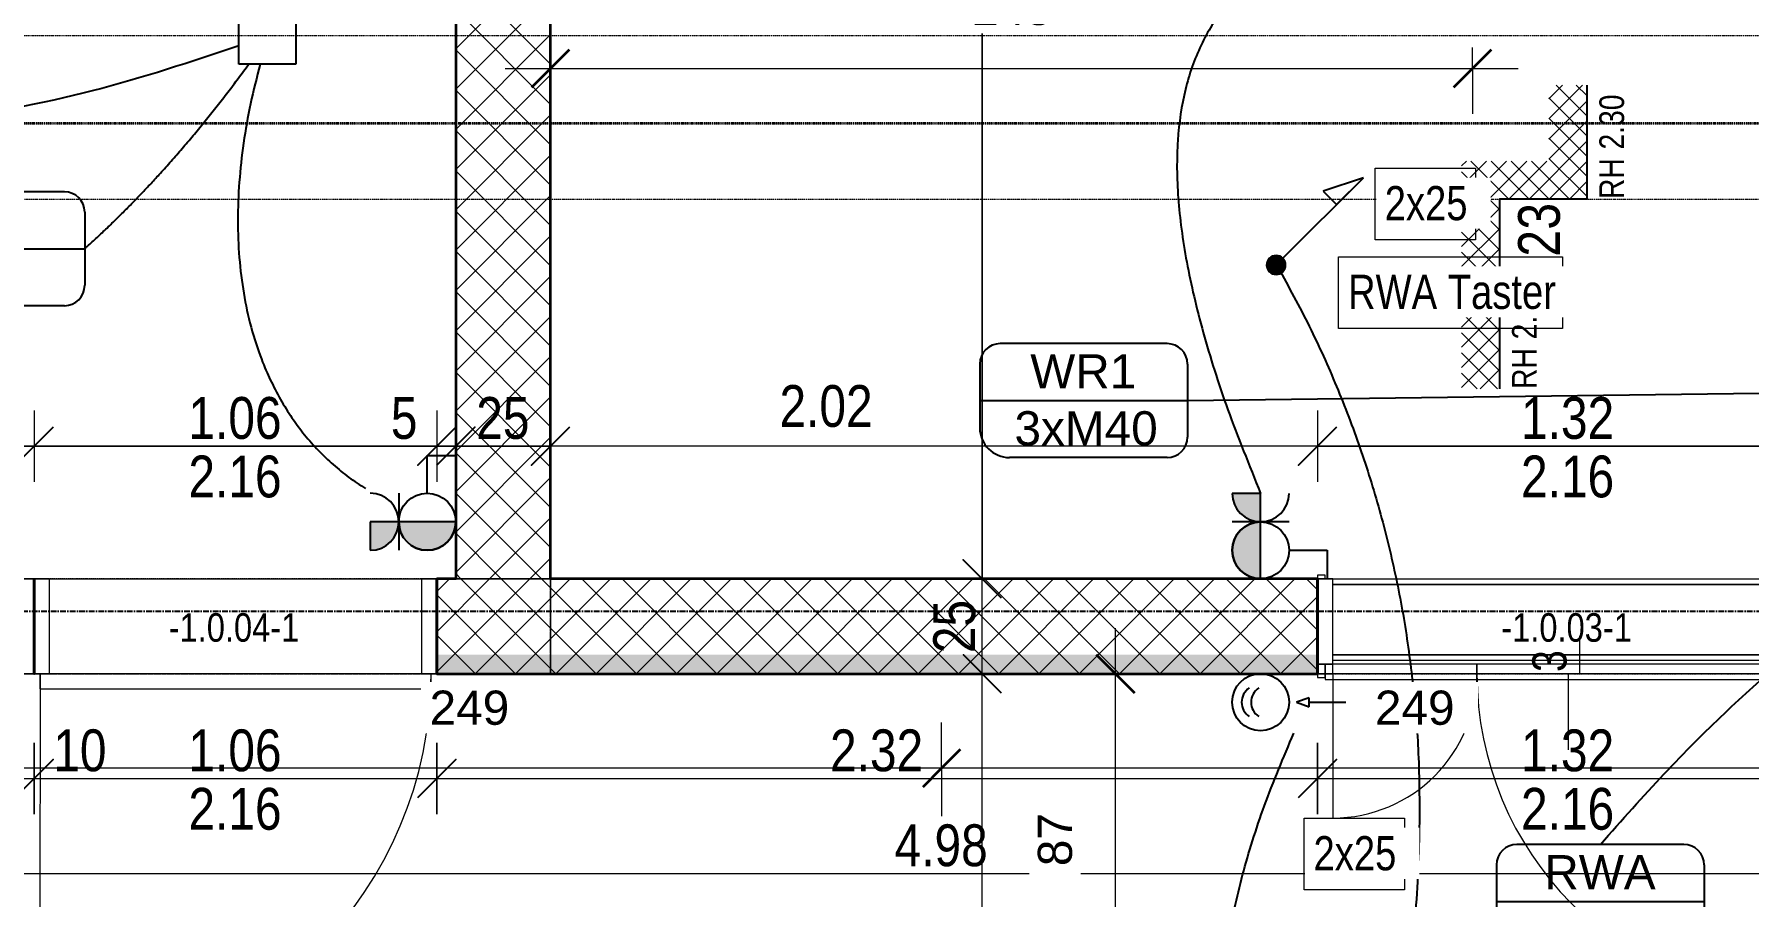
# Model space of a CAD drawing. Header units: millimetres. Extents: x -24363 to 26500, y -21894 to 23000.
# Drawn here: x -6730 to -2214, y 1163 to 3434 of the extents above; entities that cross this region are included whole.
import ezdxf

# ---------------------------------------------------------------- set-up
doc = ezdxf.new("R2010")
doc.units = ezdxf.units.MM
for name, pattern in [('Achse', [25, 15, -5, 0, -5]), ('IMPORT-Strich 2_1mm _3_', [3, 2, -1]), ('IMPORT-Strichpunkt 1_5_0_75_0_75mm _3_', [3, 1.5, -0.75, 0, -0.75]), ('IMPORT-Strichpunkt 3_1_1mm Achsen _3_', [5, 3, -1, 0, -1])]:
    doc.linetypes.add(name, pattern=pattern)
for name, color, linetype, lineweight in [('010 Türen Neu', 7, 'Continuous', 5), ('015 Innenwände Bauteilschraffuren Neu', 7, 'Continuous', 5), ('015 Innenwände Neu', 7, 'Continuous', 5), ('027 Oberhalb Neu', 7, 'Continuous', 5), ('030 Bodenaufbauten Neu', 7, 'Continuous', 5), ('035 Decken Neu', 7, 'Continuous', 5), ('080 Raum Innen Kontur Neu', 7, 'Continuous', 5), ('110 Bemassungen Ausführung Neu', 7, 'Continuous', 5), ('160 Beschriftungen Ausführung Neu', 7, 'Continuous', 5), ('260 Kennzeichnung Sichtbeton Neu', 7, 'Continuous', 5), ('Allgemeine Beschriftungen', 7, 'Continuous', 5), ('Bemaßungen', 7, 'Continuous', 9), ('Bemaßungen-50', 7, 'Continuous', 9), ('Elektroinstallationen', 7, 'Continuous', 5), ('Kabel', 7, 'Continuous', 5), ('Türen', 7, 'Continuous', 5), ('Wände', 7, 'Continuous', 5)]:
    doc.layers.add(name, color=color, linetype=linetype, lineweight=lineweight)
for name, color, linetype, lineweight, true_color in [('5773_100 Untergeschoss_dwg', 7, 'Continuous', 5, 0x767676), ('Anstieg', 7, 'Continuous', 5, 0xff7d00), ('Detailelemente', 1, 'Continuous', 25, 0xff0000)]:
    doc.layers.add(name, color=color, linetype=linetype, lineweight=lineweight, true_color=true_color)
doc.styles.add('Arial Narrow', font='ARIALN.TTF', dxfattribs={"height": 110.000002})
doc.styles.add('Arial Narrow_2', font='ARIALN.TTF', dxfattribs={"height": 110})
doc.styles.add('Arial Narrow_3', font='ARIALN.TTF', dxfattribs={"height": 90})
doc.styles.add('Arial Narrow_4', font='ARIALN.TTF', dxfattribs={"height": 75})
doc.styles.add('Arial Narrow_8', font='ARIALN.TTF', dxfattribs={"height": 65})
doc.styles.add('Arial_5', font='arial.ttf', dxfattribs={"height": 90})
doc.styles.add('Arial_6', font='arial.ttf', dxfattribs={"width": 0.8, "height": 90})
doc.dimstyles.new('Diagonal_-_1_8_mm_Arial', dxfattribs={"dimscale": 304.8, "dimtxt": 91.823346, "dimasz": 0.328084, "dimexe": 0.393701, "dimexo": 0.246063, "dimgap": 0.287073, "dimtad": 1, "dimdec": 0, "dimlfac": 0.1, "dimzin": 0, "dimdsep": 46, "dimtxsty": 'Arial_5', "dimblk1": 'OBLIQUE', "dimblk2": 'OBLIQUE', "dimsah": 1, "dimcen": 0.09, "dimdle": 0.393701, "dimadec": 3, "dimazin": 2, "dimtfac": 1, "dimtdec": 4, "dimtix": 1, "dimtmove": 0, "dimatfit": 3, "dimfxl": 1, "dimtvp": 1, "dimtfill": 1, "dimtolj": 1, "dimtzin": 0, "dimarcsym": 2})
pattern_1 = [(60.551, (0, 0), (-65.3095, 36.87365), []), (150.551, (0, 0), (36.87365, 65.3095), [])]

# ---------------------------------------------------------------- blocks, each defined once
blk = doc.blocks.new('DirectShape - Modell_Elektroplaner_002-17037885-UG')
at = {"layer": 'Wände', "color": 253, "true_color": 0xa3a3a3}
for p, q in [((5920, 250), (3600, 250)), ((3600, 250), (3600, 0)), ((5920, 0), (5920, 250)), ((9180, 250), (6980, 250)), ((6980, 250), (6980, 0)), ((6980, 0), (9180, 0)), ((3600, 0), (5920, 0))]:
    blk.add_line(p, q, dxfattribs=at)
blk = doc.blocks.new('DirectShape - Wand-035-17009629-UG')
blk.add_blockref('DirectShape - Modell_Elektroplaner_002-17037885-UG', (0, 0))
blk = doc.blocks.new('DirectShape - Modell_Elektroplaner_002-17024804-UG')
at = {"layer": 'Wände', "color": 253, "true_color": 0xa3a3a3}
for p, q in [((0, 250), (0, 0)), ((5150, 250), (0, 250)), ((5150, 0), (5150, 250)), ((0, 0), (5150, 0))]:
    blk.add_line(p, q, dxfattribs=at)
blk = doc.blocks.new('DirectShape - Wand-035-17009992-UG')
blk.add_blockref('DirectShape - Modell_Elektroplaner_002-17024804-UG', (0, 0))
blk = doc.blocks.new('DirectShape - Modell_Elektroplaner_002-17024630-UG')
at = {"layer": 'Türen', "color": 253, "true_color": 0xa3a3a3}
for p, q in [((1045, 290), (15, 290)), ((15, 290), (15, 250)), ((1045, 250), (1045, 290)), ((0, 250), (0, 0)), ((40, 250), (0, 250)), ((15, 250), (1045, 250)), ((40, 0), (40, 250)), ((1020, 250), (1020, 0)), ((1060, 250), (1020, 250)), ((1060, 0), (1060, 250)), ((1020, 0), (1060, 0)), ((0, 0), (40, 0))]:
    blk.add_line(p, q, dxfattribs=at)
blk = doc.blocks.new('DirectShape - Tür-014-17032058-UG')
blk.add_blockref('DirectShape - Modell_Elektroplaner_002-17024630-UG', (0, 0))
blk = doc.blocks.new('DirectShape - Modell_Elektroplaner_002-17024824-UG')
at = {"layer": 'Türen', "color": 253, "true_color": 0xa3a3a3}
for p, q in [((20, 260), (0, 260)), ((0, 260), (0, 250)), ((0, 250), (20, 250)), ((20, 250), (0, 250)), ((0, 250), (0, 225)), ((900, 265), (20, 265)), ((20, 265), (20, 225)), ((20, 250), (20, 260)), ((20, 225), (20, 250)), ((1300, 265), (900, 265)), ((900, 265), (900, 225)), ((900, 225), (900, 265)), ((1300, 225), (1300, 265)), ((1320, 260), (1300, 260)), ((1300, 260), (1300, 250)), ((1300, 250), (1320, 250)), ((1320, 250), (1300, 250)), ((1300, 250), (1300, 225)), ((1320, 250), (1320, 260)), ((1320, 225), (1320, 250)), ((40, 225), (0, 225)), ((0, 225), (0, 0)), ((0, 225), (20, 225)), ((20, 225), (900, 225)), ((40, 0), (40, 225)), ((900, 225), (1300, 225)), ((1320, 225), (1280, 225)), ((1280, 225), (1280, 0)), ((1300, 225), (1320, 225)), ((1320, 0), (1320, 225)), ((1320, 0), (1300, 0)), ((1300, 0), (1300, -10)), ((0, 0), (40, 0)), ((20, 0), (0, 0)), ((0, 0), (0, -10)), ((0, -10), (20, -10)), ((20, -10), (20, 0)), ((1280, 0), (1320, 0)), ((1300, -10), (1320, -10)), ((1320, -10), (1320, 0))]:
    blk.add_line(p, q, dxfattribs=at)
at = {"layer": 'Türen', "color": 251, "true_color": 0x666666}
for p, q in [((40, 214.98), (1280, 214.98)), ((1280, 200), (40, 200)), ((40, 200), (1280, 200)), ((1280, 15), (40, 15)), ((40, 15), (1280, 15)), ((1280, 0.02), (40, 0.02))]:
    blk.add_line(p, q, dxfattribs=at)
blk = doc.blocks.new('DirectShape - Tür-014-17037933-UG')
blk.add_blockref('DirectShape - Modell_Elektroplaner_002-17024824-UG', (0, 0))
blk = doc.blocks.new('Modell_Elektroplaner_002_ifc-1-UG')
at = {"layer": 'Türen', "color": 251, "lineweight": 5, "true_color": 0x666666, "rotation": 179.999751747052}
for name, p in [('DirectShape - Tür-014-17032058-UG', (-5670, 2000)), ('DirectShape - Tür-014-17037933-UG', (-2030, 2000))]:
    blk.add_blockref(name, p, dxfattribs=at)
at = {"layer": 'Wände', "color": 251, "lineweight": 5, "true_color": 0x666666}
for name, p, rotation in [('DirectShape - Wand-035-17009992-UG', (-5370, 2000), 89.9997517460218), ('DirectShape - Wand-035-17009629-UG', (250, 2000), 179.999751747052)]:
    blk.add_blockref(name, p, dxfattribs=dict(at, rotation=rotation))
blk = doc.blocks.new('tin_PIR_Gr1 - PIR-18170654-UG')
at = {"layer": 'Detailelemente', "color": 150, "true_color": 0x007fff}
for p, q in [((-165.7, -63), (-198.6, -75)), ((-198.6, -75), (-165.7, -87)), ((-165.7, -87), (-165.7, -63)), ((-165.7, -75), (-68.6, -75))]:
    blk.add_line(p, q, dxfattribs=at)
blk.add_circle((-293.6, -75), 75, dxfattribs=at)
for centre in [(-298.6, -75), (-273.6, -75)]:
    blk.add_arc(centre, 45, 123.5573, 236.4427, dxfattribs=at)
blk = doc.blocks.new('tin_Schema0_T13_AP - Schalter Schema 0 T13 AP-17867032-UG')
at = {"layer": 'Detailelemente', "true_color": 0x007fff}
for points in [[(-293.6, -150), (-274.1, -147.4), (-256.1, -140), (-240.5, -128), (-228.6, -112.5), (-221.1, -94.4), (-218.6, -75), (-221.1, -55.6), (-228.6, -37.5), (-240.5, -22), (-256.1, -10), (-274.1, -2.6), (-293.6, 0)], [(-218.6, -225), (-221.1, -205.6), (-228.6, -187.5), (-240.5, -172), (-256.1, -160), (-274.1, -152.6), (-293.6, -150), (-293.6, -225)]]:
    blk.add_hatch(color=150, dxfattribs=at).paths.add_polyline_path(points)
at = {"layer": 'Detailelemente', "color": 150, "true_color": 0x007fff}
for p, q in [((-468.6, -75), (-468.6, 0)), ((-293.6, 0), (-293.6, -150)), ((-368.6, -75), (-468.6, -75)), ((-368.6, -150), (-218.6, -150)), ((-293.6, -150), (-293.6, -225)), ((-293.6, -225), (-218.6, -225))]:
    blk.add_line(p, q, dxfattribs=at)
blk.add_circle((-293.6, -75), 75, dxfattribs=at)
for centre, start, end in [((-293.6, -75), 270, 90), ((-293.6, -225), 0, 180), ((-293.6, -225), 0, 90)]:
    blk.add_arc(centre, 75, start, end, dxfattribs=at)
blk = doc.blocks.new('tin_Schema0_T13_AP - Schalter Schema 0 T13 AP-17867031-UG')
at = {"layer": 'Detailelemente', "true_color": 0x007fff}
for points in [[(6.4, 0), (6.4, -150), (25.9, -147.4), (43.9, -140), (59.5, -128), (71.4, -112.5), (78.9, -94.4), (81.4, -75), (78.9, -55.6), (71.4, -37.5), (59.5, -22), (43.9, -10), (25.9, -2.6)], [(6.4, -150), (6.4, -225), (81.4, -225), (78.9, -205.6), (71.4, -187.5), (59.5, -172), (43.9, -160), (25.9, -152.6)]]:
    blk.add_hatch(color=150, dxfattribs=at).paths.add_polyline_path(points)
at = {"layer": 'Detailelemente', "color": 150, "true_color": 0x007fff}
for p, q in [((-168.6, -75), (-168.6, 0)), ((6.4, 0), (6.4, -150)), ((-68.6, -75), (-168.6, -75)), ((-68.6, -150), (81.4, -150)), ((6.4, -150), (6.4, -225)), ((6.4, -225), (81.4, -225))]:
    blk.add_line(p, q, dxfattribs=at)
blk.add_circle((6.4, -75), 75, dxfattribs=at)
for centre, start, end in [((6.4, -75), 270, 90), ((6.4, -225), 0, 180), ((6.4, -225), 0, 90)]:
    blk.add_arc(centre, 75, start, end, dxfattribs=at)
blk = doc.blocks.new('tin_Abzweigdose_Flaeche_Decke - 115x115x115-18254457-UG')
at = {"layer": 'Detailelemente', "color": 150, "true_color": 0x007fff}
for p, q in [((-75, 75), (75, 75)), ((-75, -75), (-75, 75)), ((75, 75), (75, -75)), ((75, -75), (-75, -75))]:
    blk.add_line(p, q, dxfattribs=at)
blk = doc.blocks.new('tin_Fundamenterder_Horizontal_P1_P2 - Banderder verzinkt 50mm2-18181620-UG')
at = {"layer": 'Elektroinstallationen', "color": 1, "linetype": 'Achse', "lineweight": 25, "true_color": 0xff0000}
blk.add_line((0, 0), (9100, 0), dxfattribs=at)
blk = doc.blocks.new('tin_Beschriftung_Verweis_2 Zeilen - Verteilung_ Leerrohr-V15-UG')
at = {"layer": 'Elektroinstallationen', "color": 150, "lineweight": 25, "true_color": 0x007fff}
for p, q in [((220, 150), (-220, 150)), ((-273.6, 96.4), (-273.6, -71.4)), ((273.6, 96.4), (273.6, -96.4)), ((-273.6, 0), (273.6, 0)), ((220, -150), (-195, -150))]:
    blk.add_line(p, q, dxfattribs=at)
for centre, radius, start, end in [((-220, 96.4), 53.6, 90, 180), ((220, 96.4), 53.6, 360, 90), ((-195, -71.4), 78.6, 180, 270), ((220, -96.4), 53.6, 270, 0)]:
    blk.add_arc(centre, radius, start, end, dxfattribs=at)
blk = doc.blocks.new('tin_Steigleitung nach oben - tin_Steigleitung nach oben-V14-UG')
at = {"layer": 'Elektroinstallationen', "color": 30, "lineweight": 25, "true_color": 0xff7d00}
for p, q in [((17.7, 17.7), (229.8, 229.8)), ((229.8, 229.8), (123.7, 194.5)), ((229.8, 229.8), (123.7, 194.5)), ((159.1, 159.1), (229.8, 229.8)), ((123.7, 194.5), (159.1, 159.1)), ((123.7, 194.5), (159.1, 159.1))]:
    blk.add_line(p, q, dxfattribs=at)
blk = doc.blocks.new('tin_Beschriftung_Verweis_2 Zeilen - Verteilung_ Leerrohr-18192569-UG')
at = {"layer": 'Elektroinstallationen', "color": 1, "lineweight": 25, "true_color": 0xff0000}
for p, q in [((220, 150), (-220, 150)), ((-273.6, 96.4), (-273.6, -71.4)), ((273.6, 96.4), (273.6, -96.4)), ((-273.6, 0), (273.6, 0)), ((220, -150), (-195, -150))]:
    blk.add_line(p, q, dxfattribs=at)
for centre, radius, start, end in [((-220, 96.4), 53.6, 90, 180), ((220, 96.4), 53.6, 360, 90), ((-195, -71.4), 78.6, 180, 270), ((220, -96.4), 53.6, 270, 0)]:
    blk.add_arc(centre, radius, start, end, dxfattribs=at)
blk = doc.blocks.new('tin_Beschriftung_Verweis_2 Zeilen - Verteilung_ Leerrohr-18171306-UG')
at = {"layer": 'Elektroinstallationen', "color": 30, "lineweight": 25, "true_color": 0xff7d00}
for p, q in [((220, 150), (-220, 150)), ((-273.6, 96.4), (-273.6, -71.4)), ((273.6, 96.4), (273.6, -96.4)), ((-273.6, 0), (273.6, 0)), ((220, -150), (-195, -150))]:
    blk.add_line(p, q, dxfattribs=at)
for centre, radius, start, end in [((-220, 96.4), 53.6, 90, 180), ((220, 96.4), 53.6, 360, 90), ((-195, -71.4), 78.6, 180, 270), ((220, -96.4), 53.6, 270, 0)]:
    blk.add_arc(centre, radius, start, end, dxfattribs=at)
blk = doc.blocks.new('5773_100 Untergeschoss_dwg-17512464-UG')
at = {"layer": '015 Innenwände Bauteilschraffuren Neu', "true_color": 0x808080}
h = blk.add_hatch(dxfattribs=at)
h.set_pattern_fill('FP_1', color=8, style=0, pattern_type=2)
h.set_pattern_definition(pattern_1)
h.paths.add_polyline_path([(-5709.6, 487.1), (-7090.3, 5448.6), (-7331.2, 5381.6), (-5950.4, 420.1)])
h = blk.add_hatch(dxfattribs=at)
h.set_pattern_fill('FP_1', color=8, style=0, pattern_type=2)
h.set_pattern_definition(pattern_1)
h.paths.add_polyline_path([(-5931.6, 165.8), (-3696.5, 787.8), (-3763.6, 1028.7), (-5998.6, 406.7), (-5949.7, 230.9)])
at = {"layer": '160 Beschriftungen Ausführung Neu', "true_color": 0x999999}
h = blk.add_hatch(dxfattribs=at)
h.set_pattern_fill('FP_19', color=253, style=0, pattern_type=2)
h.set_pattern_definition([(150.551, (-3545.892, 2127.234), (18.4368, 32.6548), []), (60.551, (-3545.892, 2127.234), (-32.6548, 18.4368), [])])
h.paths.add_polyline_path([(-3435.9, 1638.8), (-3570, 2120.5), (-3348.4, 2182.2), (-3428.8, 2471.2), (-3525.2, 2444.4), (-3471.5, 2251.7), (-3693.1, 2190.1), (-3532.3, 1612), (-3463.9, 1631.1)])
at = {"layer": '260 Kennzeichnung Sichtbeton Neu', "true_color": 0x002609}
blk.add_hatch(color=98, dxfattribs=at).paths.add_polyline_path([(-5931.6, 165.8), (-3696.5, 787.8), (-3709.9, 836), (-5945, 214)])
at = {"layer": '010 Türen Neu', "linetype": 'IMPORT-Strichpunkt 1_5_0_75_0_75mm _3_'}
blk.add_line((-3696.5, 787.8), (-2424.9, 1141.7), dxfattribs=at)
at = {"layer": '010 Türen Neu'}
for p, q in [((-3658, 798.5), (-3556.1, 432.4)), ((-6938.3, -114.3), (-6662.2, -1106.6))]:
    blk.add_line(p, q, dxfattribs=at)
at = {"layer": '010 Türen Neu', "linetype": 'IMPORT-Strichpunkt 3_1_1mm Achsen _3_'}
for p, q in [((-5998.6, 406.7), (-7019.8, 122.5)), ((-5931.6, 165.8), (-6952.8, -118.3))]:
    blk.add_line(p, q, dxfattribs=at)
at = {"layer": '010 Türen Neu', "flags": 128}
for points in [[(-3763.6, 1028.7), (-3696.5, 787.8), (-3658, 798.5), (-3725, 1039.4), (-3763.6, 1028.7), (-2491.9, 1382.5)], [(-3058.6, 1069.1), (-3031.8, 972.8), (-3060.7, 964.8), (-3007.1, 772.1)]]:
    blk.add_lwpolyline(points, dxfattribs=at)
at = {"layer": '010 Türen Neu', "lineweight": 35, "flags": 128}
for points in [[(-3763.6, 1028.7), (-3696.5, 787.8)], [(-5998.6, 406.7), (-5931.6, 165.8)], [(-7019.8, 122.5), (-6952.8, -118.3)]]:
    blk.add_lwpolyline(points, close=True, dxfattribs=at)
at = {"layer": '010 Türen Neu', "flags": 128}
for points in [[(-5998.6, 406.7), (-6037.2, 396), (-5970.1, 155.1), (-5931.6, 165.8)], [(-6952.8, -118.3), (-6914.3, -107.6), (-6981.3, 133.2), (-7019.8, 122.5)]]:
    blk.add_lwpolyline(points, close=True, dxfattribs=at)
at = {"layer": '010 Türen Neu'}
for centre, radius, start, end in [((-3658, 798.5), 380, 285.551, 15.551), ((-2463.4, 1131), 860, 195.551, 284.716), ((-6938.3, -114.3), 1030, 285.551, 15.551)]:
    blk.add_arc(centre, radius, start, end, dxfattribs=at)
at = {"layer": '015 Innenwände Neu', "lineweight": 35, "flags": 128}
blk.add_lwpolyline([(-7331.2, 5381.6), (-5950.5, 420.1), (-5998.6, 406.7), (-5931.6, 165.8), (-3696.5, 787.8), (-3763.6, 1028.7), (-5709.6, 487.1), (-7090.3, 5448.6)], dxfattribs=at)
at = {"layer": '027 Oberhalb Neu', "linetype": 'IMPORT-Strichpunkt 3_1_1mm Achsen _3_', "flags": 128}
blk.add_lwpolyline([(9518.8, 6209.3), (-11314.6, 411.7), (-11271.7, 257.5), (-14653.2, -683.5), (-11940.1, -10433), (-10533.5, -10041.6)], dxfattribs=at)
at = {"layer": '027 Oberhalb Neu', "linetype": 'IMPORT-Strichpunkt 3_1_1mm Achsen _3_', "lineweight": 35, "flags": 128}
blk.add_lwpolyline([(-11925.8, -9439.8), (-14311, -868.5), (-10968.1, 61.8), (-11021.7, 254.4), (9580.5, 5987.7)], dxfattribs=at)
at = {"layer": '030 Bodenaufbauten Neu', "flags": 128}
for points in [[(1271.9, 7775.7), (1692.9, 6263.1), (271.8, 5867.7), (909.9, 3574.8), (-761.6, 3109.7), (-439.9, 1953.6), (-2530.4, 1371.8), (-2463.4, 1131), (-3658, 798.5), (-3725, 1039.4), (-5709.6, 487.1), (-7090.3, 5448.6)], [(-13024.8, 3797.1), (-7331.2, 5381.6), (-6218.6, 1383.5), (-5950.5, 420.1), (-6037.2, 396), (-5970.1, 155.1), (-6914.3, -107.6), (-6981.3, 133.2), (-9139.3, -467.3), (-9407.4, 496.1), (-11912.2, -201)]]:
    blk.add_lwpolyline(points, close=True, dxfattribs=at)
blk.add_lwpolyline([(-2044.7, 447), (-2251.4, 1190), (-7049.1, -145.2), (-6580, -1831.1), (-3227.4, -898.1)], dxfattribs=at)
at = {"layer": '035 Decken Neu', "linetype": 'IMPORT-Strichpunkt 3_1_1mm Achsen _3_'}
blk.add_line((-3997.5, 2001.6), (-3969.4, 2009.4), dxfattribs=at)
at = {"layer": '035 Decken Neu', "linetype": 'IMPORT-Strichpunkt 3_1_1mm Achsen _3_', "flags": 128}
for points in [[(6807.1, 9575.5), (-13380.8, 3957.5), (-12201.2, -281.4), (-3997.6, 2001.5)], [(-3969.4, 2009.4), (-563.4, 2957.2), (2384.5, 3777.6), (2410, 3686)]]:
    blk.add_lwpolyline(points, dxfattribs=at)
at = {"layer": '035 Decken Neu', "linetype": 'IMPORT-Strich 2_1mm _3_', "flags": 128}
blk.add_lwpolyline([(-687.7, -3496.9), (-790.8, -3126.5), (-2476.7, -3595.6), (-3227.4, -898.1), (-6580, -1831.1), (-7049.1, -145.2), (-5642.6, 246.3), (-7264.6, 6074.8), (1097.7, 8401.9), (-7264.6, 6074.8), (-5642.6, 246.3), (-7049.1, -145.2), (-6580, -1831.1), (-3227.4, -898.1), (-2476.7, -3595.6), (-790.8, -3126.5)], close=True, dxfattribs=at)
blk.add_lwpolyline([(-14803.6, -590.4), (-12693.8, -3.3), (-13873.4, 4235.7), (-7264.6, 6074.8), (-5642.6, 246.3), (-7049.1, -145.2), (-6580, -1831.1), (-3227.4, -898.1), (-2476.7, -3595.6), (-790.8, -3126.5), (-687.7, -3496.9)], dxfattribs=at)
at = {"layer": '080 Raum Innen Kontur Neu', "color": 9, "true_color": 0xc0c0c0, "flags": 128}
for points in [[(-7090.3, 5448.6), (-5709.6, 487.1), (-439.9, 1953.6), (-707.9, 2917), (-761.6, 3109.7), (909.9, 3574.8), (271.8, 5867.7), (1692.9, 6263.1), (1271.9, 7775.7)], [(-13024.8, 3797.1), (-11912.2, -201), (-9407.4, 496.1), (-9139.3, -467.3), (-5950.5, 420.1), (-7331.2, 5381.6)]]:
    blk.add_lwpolyline(points, close=True, dxfattribs=at)
blk.add_lwpolyline([(-2044.7, 447), (-2251.4, 1190), (-7049.1, -145.2), (-6580, -1831.1), (-3227.4, -898.1)], dxfattribs=at)
at = {"layer": '110 Bemassungen Ausführung Neu', "color": 254, "true_color": 0xcccccc}
for p, q in [((-3882.4, 1455.6), (-3832.1, 1274.9)), ((-5828.4, 914), (-5778.1, 733.4)), ((-6117.4, 833.6), (-6067.2, 653)), ((-6069.3, 847), (-6019, 666.4)), ((-7138.6, 549.4), (-7088.4, 368.8)), ((-4456.8, 576.2), (-4637.5, 526))]:
    blk.add_line(p, q, dxfattribs=at)
at = {"layer": '110 Bemassungen Ausführung Neu', "color": 254, "true_color": 0xcccccc, "flags": 128}
for points in [[(-4366.1, -99.4), (-4547.2, 551.1), (-4614.2, 791.9), (-5994.9, 5753.4), (-6061.9, 5994.3), (-5994.9, 5753.4)], [(-4366.1, -99.4), (-4547.2, 551.1), (-4614.2, 791.9), (-5994.9, 5753.4), (-4614.2, 791.9)], [(2872.1, 3237.9), (2799.8, 3217.8), (2559, 3150.8), (2799.8, 3217.8), (2559, 3150.8), (-389, 2330.4), (-533.5, 2290.2), (-2585.5, 1719.1), (-3857.2, 1365.3), (-2585.5, 1719.1)], [(-8075.9, -717.2), (-7216, -477.9), (-6975.2, -410.9), (-6878.9, -384.1), (-5857.7, -99.9), (-3622.6, 522.1), (-2350.9, 876), (-2177.5, 924.3), (-1936.7, 991.3), (-395.2, 1420.2), (-154.4, 1487.3), (-395.2, 1420.2)], [(-3857.2, 1365.3), (-5803.3, 823.7), (-6044.1, 756.7), (-5803.3, 823.7)], [(-14594.2, -1622.7), (-14522, -1602.6), (-14136.6, -1495.3), (-13847.6, -1414.9), (-12701.2, -1095.9), (-12123.1, -935), (-9522, -211.2), (-9233, -130.7), (-7113.5, 459.1), (-9233, -130.7), (-7113.5, 459.1), (-6092.3, 743.3), (-6044.1, 756.7), (-6092.3, 743.3), (-7113.5, 459.1), (-9233, -130.7), (-9522, -211.2), (-12123.1, -935), (-12701.2, -1095.9), (-13847.6, -1414.9), (-14136.6, -1495.3)], [(-6980.4, -671.8), (-6908.2, -651.7), (-2110.5, 683.4), (-2038.2, 703.5)]]:
    blk.add_lwpolyline(points, dxfattribs=at)
at = {"layer": '110 Bemassungen Ausführung Neu', "color": 254, "lineweight": 25, "true_color": 0xcccccc, "flags": 128}
for points in [[(-3822.5, 1426.8), (-3892, 1303.7)], [(-5768.5, 885.3), (-5838, 762.1)], [(-6078.9, 695.1), (-6009.4, 818.2)], [(-4552.6, 757.2), (-4675.8, 826.7)], [(-6057.5, 804.8), (-6127.1, 681.7)], [(-4485.6, 516.3), (-4608.7, 585.9)], [(-3657.4, 460.5), (-3587.8, 583.7)], [(-7078.7, 520.7), (-7148.3, 397.5)], [(-5892.4, -161.4), (-5822.9, -38.3)], [(-6913.6, -445.6), (-6844.1, -322.5)]]:
    blk.add_lwpolyline(points, close=True, dxfattribs=at)
at = {"layer": '110 Bemassungen Ausführung Neu', "color": 254, "true_color": 0xcccccc, "flags": 128}
for points in [[(-4704.5, 766.8), (-4523.9, 817.1)], [(-3647.7, 612.4), (-3597.5, 431.8)], [(-5882.8, -9.6), (-5832.5, -190.2)], [(-6904, -293.7), (-6853.7, -474.4)]]:
    blk.add_lwpolyline(points, close=True, dxfattribs=at)
at = {"layer": '160 Beschriftungen Ausführung Neu', "color": 253, "lineweight": 25, "true_color": 0x999999, "flags": 128}
blk.add_lwpolyline([(-3428.8, 2471.2), (-3348.4, 2182.2), (-3570, 2120.5), (-3435.9, 1638.8)], dxfattribs=at)
at = {"layer": '010 Türen Neu', "color": 254, "true_color": 0xcccccc, "insert": (-3152.7, 944), "char_height": 90, "width": 68.527, "attachment_point": 1, "rotation": 105.551, "line_spacing_factor": 0.974696, "style": 'Arial Narrow_3'}
blk.add_mtext('3', dxfattribs=at)
at = {"layer": '110 Bemassungen Ausführung Neu', "color": 254, "true_color": 0xcccccc, "char_height": 110, "attachment_point": 1, "line_spacing_factor": 0.974696, "style": 'Arial Narrow'}
for s, insert, width, rotation in [('1.32', (-3375.4, 1633.4), 293.138, 15.551), ('2.16', (-3334.1, 1485), 293.138, 15.551), ('2.02', (-5265.5, 1140.1), 293.138, 15.551), ('25', (-6026.6, 895.6), 167.507, 15.551), ('5', (-6243.3, 835.3), 83.754, 15.551), ('1.32', (-3140.8, 790.2), 293.138, 15.551), ('1.06', (-6756.9, 692.4), 293.138, 15.551), ('25', (-4686.1, 568.7), 167.507, 105.551), ('2.16', (-3099.5, 641.9), 293.138, 15.551), ('2.16', (-6715.6, 544), 293.138, 15.551), ('2.32', (-4894.2, 302.3), 293.138, 15.551), ('4.98', (-4663.3, 107), 293.138, 15.551), ('1.06', (-6522.3, -150.8), 293.138, 15.551), ('10', (-6865.3, -246.2), 167.507, 15.551), ('2.16', (-6481, -299.1), 293.138, 15.551)]:
    blk.add_mtext(s, dxfattribs=dict(at, insert=insert, width=width, rotation=rotation))
at = {"layer": '160 Beschriftungen Ausführung Neu', "color": 254, "true_color": 0xcccccc, "attachment_point": 1, "line_spacing_factor": 0.974696}
for s, insert, char_height, width, rotation, style in [('2.30', (-3351.4, 2316.7), 65, 173.221, 105.551, 'Arial Narrow_8'), ('RH', (-3316.5, 2191.1), 65, 129.317, 105.551, 'Arial Narrow_8'), ('3', (-3501.1, 2056.2), 110, 83.754, 105.551, 'Arial Narrow_2'), ('2', (-3482, 1987.6), 110, 83.754, 105.551, 'Arial Narrow_2'), ('2.53', (-3439, 1773.3), 65, 173.221, 105.551, 'Arial Narrow_8'), ('RH', (-3404, 1647.7), 65, 129.317, 105.551, 'Arial Narrow_8'), ('-1.0.03-1', (-3272.9, 1071.1), 75, 410.801, 15.551, 'Arial Narrow_4'), ('-1.0.04-1', (-6654.4, 130.1), 75, 410.801, 15.551, 'Arial Narrow_4')]:
    blk.add_mtext(s, dxfattribs=dict(at, insert=insert, char_height=char_height, width=width, rotation=rotation, style=style))
blk = doc.blocks.new('DIMBLOCK18-UG')
at = {"layer": 'Bemaßungen-50'}
for p, q in [((-4340, 1501.3), (-4340, 1621.3)), ((-1730, 1501.3), (-4460, 1501.3)), ((-4340, 1501.3), (-4340, 1375)), ((-1850, 1501.3), (-1850, 1505.6)), ((-1850, 1501.3), (-1850, 1381.3))]:
    blk.add_line(p, q, dxfattribs=at)
at = {"layer": 'Bemaßungen-50', "lineweight": 35}
for p, q in [((-4340, 1501.3), (-4290, 1551.3)), ((-1850, 1501.3), (-1800, 1551.3)), ((-4340, 1501.3), (-4390, 1451.3)), ((-1850, 1501.3), (-1900, 1451.3))]:
    blk.add_line(p, q, dxfattribs=at)
at = {"layer": 'Bemaßungen-50', "color": 0, "insert": (-3198.8, 1705.6), "char_height": 90, "width": 249.194, "attachment_point": 1, "rotation": 359.9998, "line_spacing_factor": 0.941778, "style": 'Arial_5', "bg_fill": 3, "box_fill_scale": 1.25, "bg_fill_color": 256, "bg_fill_true_color": 13158600, "bg_fill_transparency": 0}
blk.add_mtext('249', dxfattribs=at)
blk = doc.blocks.new('_Oblique')
at = {"color": 0, "linetype": 'ByBlock', "lineweight": -2}
blk.add_line((-0.5, -0.5), (0.5, 0.5), dxfattribs=at)
blk = doc.blocks.new('DIMBLOCK24-UG')
at = {"layer": 'Bemaßungen-50'}
for p, q in [((-4340, 1501.3), (-4340, 1621.3)), ((-4220, 1501.3), (-6950, 1501.3)), ((-6830, 1501.3), (-6830, 1505.6)), ((-6830, 1501.3), (-6830, 1381.3)), ((-4340, 1501.3), (-4340, 1375))]:
    blk.add_line(p, q, dxfattribs=at)
at = {"layer": 'Bemaßungen-50', "lineweight": 35}
for p, q in [((-6830, 1501.3), (-6780, 1551.3)), ((-4340, 1501.3), (-4290, 1551.3)), ((-6830, 1501.3), (-6880, 1451.3)), ((-4340, 1501.3), (-4390, 1451.3))]:
    blk.add_line(p, q, dxfattribs=at)
at = {"layer": 'Bemaßungen-50', "color": 0, "insert": (-5688.8, 1705.6), "char_height": 90, "width": 249.194, "attachment_point": 1, "line_spacing_factor": 0.941778, "style": 'Arial_5', "bg_fill": 3, "box_fill_scale": 1.25, "bg_fill_color": 256, "bg_fill_true_color": 13158600, "bg_fill_transparency": 0}
blk.add_mtext('249', dxfattribs=at)
blk = doc.blocks.new('DIMBLOCK25-UG')
at = {"layer": 'Bemaßungen-50'}
for p, q in [((-3882.3, 755), (-3882.3, 1870)), ((-3882.3, 1750), (-4002.3, 1750)), ((-3882.3, 1750), (-3878, 1750)), ((-3882.3, 875), (-4037.5, 875)), ((-3882.3, 875), (-3762.3, 875))]:
    blk.add_line(p, q, dxfattribs=at)
at = {"layer": 'Bemaßungen-50', "lineweight": 35}
for p, q in [((-3882.3, 1750), (-3932.3, 1800)), ((-3882.3, 1750), (-3832.3, 1700)), ((-3882.3, 875), (-3932.3, 925)), ((-3882.3, 875), (-3832.3, 825))]:
    blk.add_line(p, q, dxfattribs=at)
at = {"layer": 'Bemaßungen-50', "color": 0, "insert": (-4086.7, 1243.3), "char_height": 90, "width": 166.13, "attachment_point": 1, "rotation": 90, "line_spacing_factor": 0.941778, "style": 'Arial_5', "bg_fill": 3, "box_fill_scale": 1.25, "bg_fill_color": 256, "bg_fill_true_color": 13158600, "bg_fill_transparency": 0}
blk.add_mtext('87', dxfattribs=at)
blk = doc.blocks.new('DIMBLOCK32-UG')
at = {"layer": 'Bemaßungen-50'}
for p, q in [((-5370, 3344.1), (-5370, 3464.1)), ((-2941.6, 3344), (-2941.6, 3398.6)), ((-5490, 3344.1), (-2821.6, 3344)), ((-5370, 3344.1), (-5370, 3339.8)), ((-2941.6, 3344), (-2941.6, 3224))]:
    blk.add_line(p, q, dxfattribs=at)
at = {"layer": 'Bemaßungen-50', "lineweight": 35}
for p, q in [((-5370, 3344.1), (-5320, 3394.1)), ((-2941.6, 3344), (-2891.6, 3394)), ((-5370, 3344.1), (-5420, 3294.1)), ((-2941.6, 3344), (-2991.6, 3294))]:
    blk.add_line(p, q, dxfattribs=at)
at = {"layer": 'Bemaßungen-50', "color": 0, "insert": (-4259.6, 3548.4), "char_height": 90, "width": 249.194, "attachment_point": 1, "rotation": 359.9998, "line_spacing_factor": 0.941778, "style": 'Arial_5', "bg_fill": 3, "box_fill_scale": 1.25, "bg_fill_color": 256, "bg_fill_true_color": 13158600, "bg_fill_transparency": 0}
blk.add_mtext('243', dxfattribs=at)

msp = doc.modelspace()

# ---------------------------------------------------------------- hatches: boundary and pattern name
at = {"layer": 'Anstieg'}
msp.add_hatch(color=256, dxfattribs=at).paths.add_polyline_path([(-3459.1, 2801.3), (-3452.6, 2802.1), (-3446.6, 2804.6), (-3441.4, 2808.6), (-3437.4, 2813.8), (-3434.9, 2819.8), (-3434.1, 2826.3), (-3434.9, 2832.7), (-3437.4, 2838.8), (-3441.4, 2844), (-3446.6, 2847.9), (-3452.6, 2850.4), (-3459.1, 2851.3), (-3465.6, 2850.4), (-3471.6, 2847.9), (-3476.8, 2844), (-3480.7, 2838.8), (-3483.2, 2832.7), (-3484.1, 2826.3), (-3483.2, 2819.8), (-3480.7, 2813.8), (-3476.8, 2808.6), (-3471.6, 2804.6), (-3465.6, 2802.1)])

# ---------------------------------------------------------------- linework, layer by layer
at = {"layer": 'Allgemeine Beschriftungen', "color": 30, "lineweight": 18, "true_color": 0xff7f00, "flags": 128}
for points in [[(-3198, 3081.6), (-2933.6, 3081.6), (-2933.6, 2892.6), (-3198, 2892.6)], [(-3294.6, 2848.1), (-2705, 2848.1), (-2705, 2659.1), (-3294.6, 2659.1)], [(-3385.5, 1369.8), (-3121.1, 1369.8), (-3121.1, 1180.8), (-3385.5, 1180.8)]]:
    msp.add_lwpolyline(points, close=True, dxfattribs=at)
at = {"layer": 'Anstieg', "lineweight": 25}
for start, end in [(0, 180), (180, 360)]:
    msp.add_arc((-3459.1, 2826.3), 25, start, end, dxfattribs=at)
at = {"layer": 'Kabel', "color": 1, "lineweight": 25, "true_color": 0xff0000}
msp.add_line((-3692.3, 2469.2), (-2117.3, 2489.8), dxfattribs=at)
at = {"layer": 'Kabel', "color": 150, "lineweight": 25, "true_color": 0x007fff}
for points, weights in [([(-6191.4, 3403.3), (-11489.1, 1459.8), (-11380, 7150)], [1, 0.559485411192, 1]), ([(-6597.1, 2869.2), (-6370.7, 3072.6), (-6165.3, 3355)], [1, 0.993719569041, 1]), ([(-6135.3, 3355), (-6354.6, 2547.4), (-5857.5, 2237.4)], [1, 0.873363406282, 1]), ([(-4359.3, -597.2), (-6253, 573.9), (-7078.6, 1293.9)], [1, 0.998552492681, 1])]:
    msp.add_rational_spline(points, weights, degree=2, dxfattribs=at)
for points in [[(-2365, 3690.3), (-4266.4, 4038.7), (-3500, 2225)], [(-1796.8, -550.2), (-4197.5, -169.7), (-3412.5, 1593.5)]]:
    msp.add_open_spline(points, degree=2, dxfattribs=at)
at = {"layer": 'Kabel', "color": 30, "lineweight": 25, "true_color": 0xff7d00}
for points in [[(-3454, 2820.1), (-2639.5, 1384.7), (-3605, -595)], [(-2605, 1300.7), (-1589, 2467.8), (-1225, 1837.3)]]:
    msp.add_open_spline(points, degree=2, dxfattribs=at)
at = {"layer": 'Kabel', "color": 94, "lineweight": 25, "true_color": 0x00a500}
msp.add_open_spline([(9360.8, 2195.2), (6571.5, 1961.9), (6517.5, -768.5), (2035, -1082), (-1549.1, -880.9), (-3350, -498.1), (-4009.5, -511.7), (-4570.5, -392.5)], degree=3, knots=[0, 0, 0, 0, 10.961799, 22.788326, 33.6417, 40.302376, 43.664446, 43.664446, 43.664446, 43.664446], dxfattribs=at)

# ---------------------------------------------------------------- block references
at = {"lineweight": 5}
msp.add_blockref('Modell_Elektroplaner_002_ifc-1-UG', (0, 0), dxfattribs=at)
at = {"layer": '5773_100 Untergeschoss_dwg', "color": 254, "true_color": 0xcccccc, "rotation": 344.449}
msp.add_blockref('5773_100 Untergeschoss_dwg-17512464-UG', (0, 0), dxfattribs=at)
at = {"layer": 'Detailelemente', "color": 150, "true_color": 0x007fff}
for name, p in [('tin_Abzweigdose_Flaeche_Decke - 115x115x115-18254457-UG', (-6116.4, 3430)), ('tin_PIR_Gr1 - PIR-18170654-UG', (-3206.4, 1750))]:
    msp.add_blockref(name, p, dxfattribs=at)
for name, p, rotation in [('tin_Schema0_T13_AP - Schalter Schema 0 T13 AP-17867032-UG', (-5620, 1856.5), 269.9999999999994), ('tin_Schema0_T13_AP - Schalter Schema 0 T13 AP-17867031-UG', (-3493.5, 2000), 180)]:
    msp.add_blockref(name, p, dxfattribs=dict(at, rotation=rotation))
at = {"layer": 'Elektroinstallationen', "color": 30, "lineweight": 25, "true_color": 0xff7d00}
for name, p in [('tin_Steigleitung nach oben - tin_Steigleitung nach oben-V14-UG', (-3459.1, 2826.3)), ('tin_Beschriftung_Verweis_2 Zeilen - Verteilung_ Leerrohr-18171306-UG', (-2605, 1150.4))]:
    msp.add_blockref(name, p, dxfattribs=at)
at = {"layer": 'Elektroinstallationen', "color": 150, "lineweight": 25, "true_color": 0x007fff}
msp.add_blockref('tin_Beschriftung_Verweis_2 Zeilen - Verteilung_ Leerrohr-V15-UG', (-6870.7, 2869.2), dxfattribs=at)
at = {"layer": 'Elektroinstallationen', "color": 1, "lineweight": 25, "true_color": 0xff0000}
msp.add_blockref('tin_Beschriftung_Verweis_2 Zeilen - Verteilung_ Leerrohr-18192569-UG', (-3965.9, 2469.2), dxfattribs=at)
at = {"layer": 'Elektroinstallationen', "color": 1, "linetype": 'Achse', "lineweight": 25, "true_color": 0xff0000}
msp.add_blockref('tin_Fundamenterder_Horizontal_P1_P2 - Banderder verzinkt 50mm2-18181620-UG', (-9021, 1914.6), dxfattribs=at)

# ---------------------------------------------------------------- texts
at = {"layer": 'Allgemeine Beschriftungen', "color": 1, "lineweight": 18, "true_color": 0xff0000, "char_height": 90, "attachment_point": 1, "style": 'Arial_5'}
for s, insert, width in [('WR1', (-4106.7, 2591.3), 344.726), ('3xM40', (-4148.2, 2441.3), 444.937)]:
    msp.add_mtext(s, dxfattribs=dict(at, insert=insert, width=width))
at = {"layer": 'Allgemeine Beschriftungen', "color": 30, "lineweight": 18, "true_color": 0xff7d00, "insert": (-2752.6, 1272.5), "char_height": 90, "width": 360.759, "attachment_point": 1, "style": 'Arial_5'}
msp.add_mtext('RWA', dxfattribs=at)

# ---------------------------------------------------------------- next in the draw order: texts
at = {"layer": 'Allgemeine Beschriftungen', "color": 30, "lineweight": 18, "true_color": 0xff7f00, "char_height": 90, "attachment_point": 1, "style": 'Arial_6', "bg_fill": 3, "box_fill_scale": 1.25, "bg_fill_color": 256, "bg_fill_true_color": 13158600, "bg_fill_transparency": 0}
for s, insert, width in [('2x25', (-3173, 3034.2), 256.54), ('RWA Taster', (-3269.6, 2800.7), 650.97), ('2x25', (-3360.5, 1322.4), 256.54)]:
    msp.add_mtext(s, dxfattribs=dict(at, insert=insert, width=width))

# ---------------------------------------------------------------- next in the draw order: dimensions: what is measured, and where the dimension line sits
at = {"layer": 'Bemaßungen'}
dim = msp.add_linear_dim(base=(-2941.6, 3344), p1=(-5370, 3414.8), p2=(-2941.6, 3473.6), angle=359.9998, dimstyle='Diagonal_-_1_8_mm_Arial', override={"dimpost": '<>', "dimfxl": 2429.083333}, dxfattribs=at)
dim.commit()
dim.dimension.update_dxf_attribs({"geometry": 'DIMBLOCK32-UG', "text_midpoint": (-4155.8, 3477.5)})

# ---------------------------------------------------------------- next in the draw order: dimensions: what is measured, and where the dimension line sits
dim = msp.add_linear_dim(base=(-4340, 1501.3), p1=(-1850, 1430.6), p2=(-4340, 1300), angle=359.9998, dimstyle='Diagonal_-_1_8_mm_Arial', override={"dimpost": '<>', "dimfxl": 2493.423549}, dxfattribs=at)
dim.commit()
dim.dimension.update_dxf_attribs({"geometry": 'DIMBLOCK18-UG', "text_midpoint": (-3095, 1634.7)})

# ---------------------------------------------------------------- next in the draw order: dimensions: what is measured, and where the dimension line sits
for base, p1, p2, angle, override, picture, middle in [((-3882.335, 1750.0168), (-4112.4971, 875.0191), (-3953.0452, 1750.0168), 90, {"dimpost": '<>', "dimfxl": 889.407624}, 'DIMBLOCK25-UG', (-4015.7866, 1312.5179)), ((-6830, 1501.3), (-4340, 1300), (-6830, 1430.6), 0, {"dimpost": '<>', "dimfxl": 2493.417597}, 'DIMBLOCK24-UG', (-5585, 1634.8))]:
    dim = msp.add_linear_dim(base=base, p1=p1, p2=p2, angle=angle, dimstyle='Diagonal_-_1_8_mm_Arial', override=override, dxfattribs=at)
    dim.commit()
    dim.dimension.update_dxf_attribs({"geometry": picture, "text_midpoint": middle})

doc.saveas('drawing.dxf')
